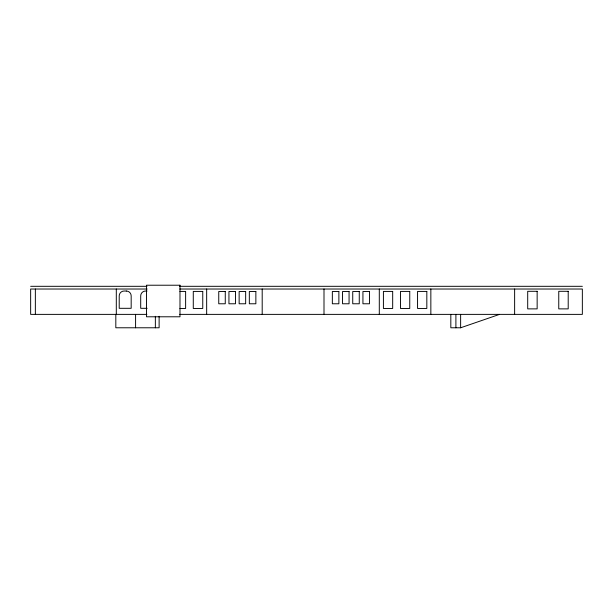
<?xml version="1.0" encoding="UTF-8"?>
<svg xmlns="http://www.w3.org/2000/svg" width="613" height="613" viewBox="0 0 613 613"><rect width="100%" height="100%" fill="white"/><g stroke="black" fill="none" stroke-linecap="round" stroke-linejoin="round"><path stroke-width="0.92" d="M450.823 314.546L450.823 327.779L460.631 327.779L499.541 314.377M30.65 286.309L146.982 286.309M179.494 286.309L582.35 286.309M147.204 289.022L30.65 289.022L30.65 314.377L146.882 314.377M179.847 289.022L582.35 289.022L582.35 314.377L179.77 314.377M147.051 291.029L145.58 291.029A4.873 4.873 0 0 0 140.699 295.91L140.699 308.308L147.143 308.308M179.938 291.42L185.624 291.42L185.624 308.462L179.938 308.462M514.629 289.022L514.629 314.377M460.631 314.377L460.631 327.779M455.896 314.546L455.896 327.779M430.847 289.022L430.847 314.377M379.294 289.022L379.294 314.377M324.001 289.022L324.001 314.377M262.195 289.022L262.195 314.377M206.665 289.022L206.665 314.377M159.119 316.293L159.119 327.779L115.819 327.779L115.819 314.377M155.357 316.293L155.357 327.779M135.588 314.377L135.588 327.779M116.301 289.022L116.301 314.377M35.355 289.022L35.355 314.377M179.984 285.221L146.492 285.221L146.492 316.791L179.984 316.791L179.984 285.221M126.301 291.029L124.087 291.029A4.873 4.873 0 0 0 119.213 295.91L119.213 308.308L131.174 308.308L131.174 295.91A4.873 4.873 0 0 0 126.301 291.029M537.149 291.298L527.701 291.298L527.701 308.875L537.149 308.875L537.149 291.298M568.205 291.298L558.757 291.298L558.757 308.875L568.205 308.875L568.205 291.298M202.757 291.42L193.279 291.42L193.279 308.462L202.757 308.462L202.757 291.42M392.68 291.42L383.416 291.42L383.416 308.462L392.68 308.462L392.68 291.42M409.752 291.42L400.488 291.42L400.488 308.462L409.752 308.462L409.752 291.42M426.824 291.42L417.56 291.42L417.56 308.462L426.824 308.462L426.824 291.42M225.27 291.512L218.749 291.512L218.749 303.78L225.27 303.78L225.27 291.512M235.469 291.512L228.94 291.512L228.94 303.78L235.469 303.78L235.469 291.512M245.66 291.512L239.139 291.512L239.139 303.78L245.66 303.78L245.66 291.512M255.859 291.512L249.33 291.512L249.33 303.78L255.859 303.78L255.859 291.512M338.874 291.512L332.346 291.512L332.346 303.78L338.874 303.78L338.874 291.512M349.065 291.512L342.544 291.512L342.544 303.78L349.065 303.78L349.065 291.512M359.264 291.512L352.736 291.512L352.736 303.78L359.264 303.78L359.264 291.512M369.455 291.512L362.934 291.512L362.934 303.78L369.455 303.78L369.455 291.512"/></g></svg>
